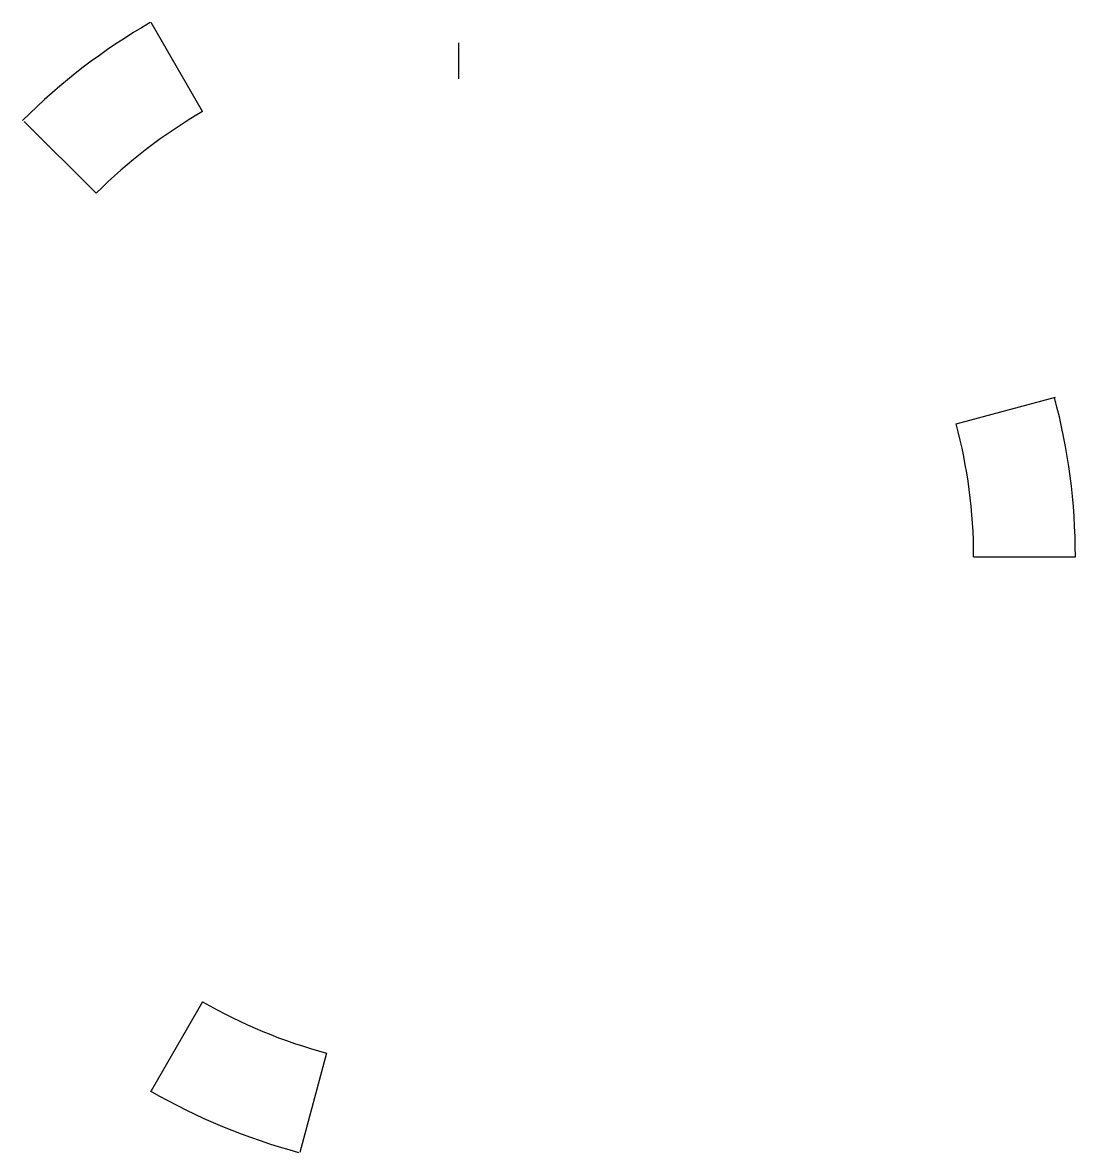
# Model space of a CAD drawing. Header units: millimetres. Extents: x -8 to 162, y -12 to 10.
# Drawn here: x -8.48 to 12, y -11.59 to 10.39 of the extents above.
import ezdxf

# ---------------------------------------------------------------- set-up
doc = ezdxf.new("R2010")
doc.units = ezdxf.units.MM

msp = doc.modelspace()

# ---------------------------------------------------------------- linework, layer by layer
for p, q in [((-4.98, 8.66, 5), (-5.98, 10.392, 5)), ((0, 10, 62), (0, 9.3, 62)), ((-7.051, 7.071, 5), (-8.451, 8.471, 5)), ((9.68, 2.588, 5), (11.611, 3.106, 5)), ((10.02, 0, 5), (12, 0, 5)), ((-4.98, -8.66, 5), (-5.98, -10.392, 5)), ((-2.568, -9.659, 5), (-3.086, -11.591, 5))]:
    msp.add_line(p, q)
for centre, radius, start, end in [((0, 0, 5), 12, 120, 134.9749), ((0.02, 0, 5), 10, 120, 135), ((0, 0, 5), 12, 0, 14.9749), ((0.02, 0, 5), 10, 0, 15), ((0.02, 0, 5), 10, 240, 255), ((0, 0, 5), 12, 240, 254.9749)]:
    msp.add_arc(centre, radius, start, end)

doc.saveas('drawing.dxf')
